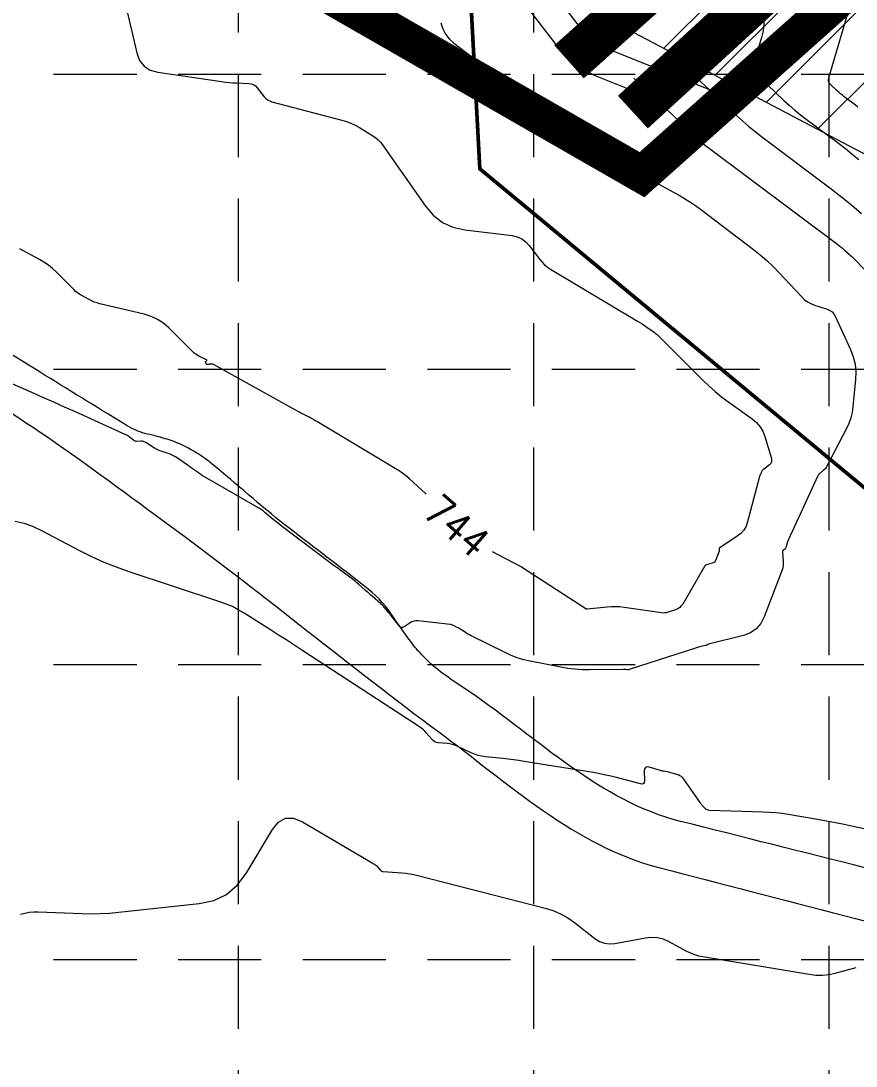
# Model space of a CAD drawing. Header units: feet. Extents: x 46644 to 49208, y 46045 to 47649.
# Drawn here: x 47896.4 to 48009.5, y 46392.4 to 46534 of the extents above; entities that cross this region are included whole.
import ezdxf
from ezdxf.enums import TextEntityAlignment as Align

# ---------------------------------------------------------------- set-up
doc = ezdxf.new("R2010")
doc.units = ezdxf.units.FT
doc.header["$MEASUREMENT"] = 0
doc.linetypes.add('DGN Style 3', pattern=[33.544038, 23.960027, -9.584011])
doc.linetypes.add('HIDDEN', pattern=[0.375, 0.25, -0.125])
doc.layers.get('0').update_dxf_attribs({"color": 1})
for name, color, linetype, lineweight in [('EC', 35, 'Continuous', 0), ('Level 15', 1, 'Continuous', 0), ('LIMITS OF DISTURBANCE', 1, 'HIDDEN', 0), ('PC', 35, 'Continuous', 0), ('WATER', 5, 'Continuous', 0)]:
    doc.layers.add(name, color=color, linetype=linetype, lineweight=lineweight)
doc.layers.add('GRID', color=254, linetype='HIDDEN')
doc.layers.add('SILT FENCE', color=200, linetype='Continuous')
doc.styles.add('Style-STANDARD', font='STANDARD.shx')

msp = doc.modelspace()

# ---------------------------------------------------------------- hatches: boundary and pattern name
at = {"layer": 'WATER', "linetype": 'Continuous', "lineweight": 0}
h = msp.add_hatch(dxfattribs=at)
h.set_pattern_fill('ANSI31', color=5, scale=60, style=0)
h.paths.add_polyline_path([(47857.87, 46629.01), (47847.01, 46618.59), (47853.52, 46600.35), (47883.5, 46592.54), (47906.52, 46572.13), (47946.91, 46566.05), (47972.54, 46536.09), (48064.22, 46487.79), (48130.68, 46433.08), (48181.5, 46406.16), (48246.5, 46401.37), (48282, 46404.1), (48284.04, 46419.79), (48205.89, 46471.99), (48139.33, 46513.61), (48058.73, 46548.82), (47997.64, 46576.45), (47959.07, 46606.81), (47947.78, 46632.84), (47936.18, 46642.73), (47922.19, 46640.68), (47902.73, 46629.43), (47865.53, 46628.74)])

# ---------------------------------------------------------------- linework, layer by layer
at = {"color": 7, "linetype": 'Continuous', "lineweight": 0, "const_width": 0.5}
msp.add_lwpolyline([(47952.3, 46630.44), (47958.53, 46514), (48297.7, 46232.61)], dxfattribs=at)
at = {"layer": 'EC', "color": 35, "linetype": 'DGN Style 3', "lineweight": 0}
for p, q in [((48005.8, 46526.32), (48009.36, 46538.48)), ((47910.81, 46535.08), (47912.06, 46529.73)), ((47953.27, 46533.77), (47953.51, 46532.97)), ((47996.99, 46533.66), (47996.89, 46532.72)), ((47996.98, 46534.62), (47996.99, 46533.66)), ((47953.51, 46532.97), (47953.88, 46532.25)), ((47953.88, 46532.25), (47954.37, 46531.61)), ((47996.89, 46532.72), (47996.67, 46531.78)), ((47954.37, 46531.61), (47954.99, 46531.05)), ((47954.99, 46531.05), (47957.22, 46529.34)), ((47996.67, 46531.78), (47995.77, 46528.71)), ((47912.06, 46529.73), (47912.44, 46528.7)), ((47984.58, 46529.5), (47987.31, 46526.92)), ((47912.44, 46528.7), (47913.05, 46527.92)), ((47957.22, 46529.34), (47957.7, 46528.98)), ((47957.7, 46528.98), (47958.18, 46528.62)), ((47958.18, 46528.62), (47958.67, 46528.26)), ((47958.67, 46528.26), (47959.16, 46527.92)), ((47995.77, 46528.71), (47995.67, 46528.07)), ((47995.67, 46528.07), (47995.73, 46527.49)), ((47913.05, 46527.92), (47913.88, 46527.39)), ((47913.88, 46527.39), (47914.93, 46527.09)), ((47914.93, 46527.09), (47923.55, 46525.82)), ((47959.16, 46527.92), (47966.08, 46523.09)), ((47987.31, 46526.92), (47987.89, 46526.36)), ((47995.73, 46527.49), (47995.97, 46526.95)), ((47995.97, 46526.95), (47996.38, 46526.45)), ((47923.55, 46525.82), (47924.06, 46525.75)), ((47924.06, 46525.75), (47924.56, 46525.7)), ((47924.56, 46525.7), (47925.07, 46525.66)), ((47925.07, 46525.66), (47925.57, 46525.64)), ((47925.57, 46525.64), (47927.23, 46525.58)), ((47927.23, 46525.58), (47927.57, 46525.53)), ((47927.57, 46525.53), (47927.87, 46525.42)), ((47927.87, 46525.42), (47928.14, 46525.24)), ((47928.14, 46525.24), (47928.38, 46524.99)), ((47979.39, 46526.28), (47986.54, 46519.51)), ((47987.89, 46526.36), (47988.47, 46525.81)), ((47988.47, 46525.81), (47989.06, 46525.26)), ((47989.06, 46525.26), (47989.64, 46524.7)), ((47996.38, 46526.45), (47999.73, 46523.28)), ((48005.75, 46526.08), (48005.8, 46526.32)), ((48005.78, 46525.85), (48005.75, 46526.08)), ((48005.87, 46525.64), (48005.78, 46525.85)), ((48006.03, 46525.44), (48005.87, 46525.64)), ((48006.94, 46524.58), (48006.03, 46525.44)), ((47928.38, 46524.99), (47929.33, 46523.78)), ((47929.33, 46523.78), (47929.55, 46523.55)), ((47989.64, 46524.7), (47993.35, 46521.19)), ((48007.17, 46524.37), (48006.94, 46524.58)), ((48007.4, 46524.17), (48007.17, 46524.37)), ((48007.64, 46523.97), (48007.4, 46524.17)), ((48007.89, 46523.78), (48007.64, 46523.97)), ((48009.05, 46522.91), (48007.89, 46523.78)), ((47929.55, 46523.55), (47929.79, 46523.35)), ((47929.79, 46523.35), (47930.07, 46523.2)), ((47930.07, 46523.2), (47930.37, 46523.1)), ((47930.37, 46523.1), (47939.84, 46520.6)), ((47966.08, 46523.09), (47967.19, 46522.32)), ((47967.19, 46522.32), (47968.28, 46521.53)), ((47999.73, 46523.28), (48000.45, 46522.61)), ((48000.45, 46522.61), (48001.2, 46521.97)), ((48009.4, 46522.64), (48009.05, 46522.91)), ((48009.75, 46522.37), (48009.4, 46522.64)), ((47968.28, 46521.53), (47969.38, 46520.74)), ((47993.35, 46521.19), (47994.15, 46520.45)), ((48001.2, 46521.97), (48001.96, 46521.34)), ((48001.96, 46521.34), (48002.74, 46520.74)), ((47939.84, 46520.6), (47940.46, 46520.42)), ((47940.46, 46520.42), (47941.06, 46520.18)), ((47941.06, 46520.18), (47941.65, 46519.91)), ((47941.65, 46519.91), (47942.22, 46519.59)), ((47942.22, 46519.59), (47944.04, 46518.49)), ((47969.38, 46520.74), (47970.46, 46519.94)), ((47970.46, 46519.94), (47974, 46517.31)), ((47986.54, 46519.51), (47986.79, 46519.27)), ((47994.15, 46520.45), (47994.97, 46519.74)), ((47994.97, 46519.74), (47995.82, 46519.05)), ((48002.74, 46520.74), (48007.13, 46517.46)), ((47944.04, 46518.49), (47944.42, 46518.24)), ((47944.42, 46518.24), (47944.76, 46517.95)), ((47986.79, 46519.27), (47987.04, 46519.04)), ((47987.04, 46519.04), (47987.29, 46518.8)), ((47987.29, 46518.8), (47987.54, 46518.56)), ((47987.54, 46518.56), (47988.36, 46517.79)), ((47995.82, 46519.05), (47996.68, 46518.38)), ((47996.68, 46518.38), (48006.13, 46511.31)), ((47944.76, 46517.95), (47945.07, 46517.63)), ((47945.07, 46517.63), (47945.35, 46517.27)), ((47945.35, 46517.27), (47951.15, 46508.95)), ((47974, 46517.31), (47974.76, 46516.75)), ((47974.76, 46516.75), (47975.54, 46516.22)), ((47988.36, 46517.79), (47988.53, 46517.63)), ((47988.53, 46517.63), (47988.71, 46517.47)), ((47988.71, 46517.47), (47988.9, 46517.32)), ((47988.9, 46517.32), (47989.09, 46517.17)), ((47989.09, 46517.17), (48007.04, 46503.73)), ((48007.13, 46517.46), (48008.06, 46516.74)), ((48008.06, 46516.74), (48008.97, 46516.01)), ((47975.54, 46516.22), (47976.33, 46515.7)), ((47976.33, 46515.7), (47977.14, 46515.21)), ((48008.97, 46516.01), (48009.86, 46515.25)), ((47977.14, 46515.21), (47979.91, 46513.56)), ((47979.91, 46513.56), (47980.5, 46513.21)), ((47980.5, 46513.21), (47981.1, 46512.87)), ((47981.1, 46512.87), (47981.7, 46512.53)), ((47981.7, 46512.53), (47982.3, 46512.19)), ((47982.3, 46512.19), (47985.66, 46510.32)), ((48006.13, 46511.31), (48007.18, 46510.5)), ((47985.66, 46510.32), (47986.37, 46509.91)), ((47986.37, 46509.91), (47987.06, 46509.48)), ((48007.18, 46510.5), (48008.21, 46509.67)), ((48008.21, 46509.67), (48009.22, 46508.82)), ((47951.15, 46508.95), (47952.22, 46507.7)), ((47987.06, 46509.48), (47987.74, 46509.01)), ((47987.74, 46509.01), (47988.41, 46508.53)), ((47988.41, 46508.53), (47995.58, 46503.07)), ((48009.22, 46508.82), (48010.21, 46507.94)), ((47952.22, 46507.7), (47953.46, 46506.75)), ((47953.46, 46506.75), (47954.88, 46506.1)), ((47954.88, 46506.1), (47956.48, 46505.74)), ((47956.48, 46505.74), (47962.93, 46504.95)), ((47962.93, 46504.95), (47963.61, 46504.8)), ((47963.61, 46504.8), (47964.22, 46504.53)), ((47964.22, 46504.53), (47964.76, 46504.13)), ((47964.76, 46504.13), (47965.23, 46503.62)), ((47896.62, 46502.93), (47896.21, 46503.14)), ((47898.87, 46501.73), (47896.62, 46502.93)), ((47965.23, 46503.62), (47966.64, 46501.73)), ((47995.58, 46503.07), (47996.5, 46502.34)), ((48007.04, 46503.73), (48007.26, 46503.56)), ((48007.26, 46503.56), (48007.49, 46503.38)), ((48007.49, 46503.38), (48007.7, 46503.19)), ((48007.7, 46503.19), (48007.92, 46503)), ((48007.92, 46503), (48008.61, 46502.38)), ((47899.49, 46501.36), (47898.87, 46501.73)), ((47900.09, 46500.95), (47899.49, 46501.36)), ((47966.64, 46501.73), (47966.96, 46501.34)), ((47966.96, 46501.34), (47967.31, 46500.99)), ((47996.5, 46502.34), (47997.39, 46501.56)), ((47997.39, 46501.56), (47998.25, 46500.76)), ((48008.61, 46502.38), (48008.75, 46502.24)), ((48008.75, 46502.24), (48008.9, 46502.11)), ((48008.9, 46502.11), (48009.04, 46501.97)), ((48009.04, 46501.97), (48009.18, 46501.83)), ((48009.18, 46501.83), (48010.72, 46500.29)), ((47900.65, 46500.5), (47900.09, 46500.95)), ((47901.18, 46500), (47900.65, 46500.5)), ((47903.57, 46497.59), (47901.18, 46500)), ((47967.31, 46500.99), (47967.7, 46500.68)), ((47967.7, 46500.68), (47968.11, 46500.4)), ((47968.11, 46500.4), (47979.89, 46493.37)), ((47998.25, 46500.76), (47999.07, 46499.91)), ((47999.07, 46499.91), (48002.08, 46496.69)), ((47903.78, 46497.4), (47903.57, 46497.59)), ((47903.99, 46497.23), (47903.78, 46497.4)), ((47904.22, 46497.07), (47903.99, 46497.23)), ((47904.45, 46496.92), (47904.22, 46497.07)), ((47905.59, 46496.29), (47904.45, 46496.92)), ((47905.94, 46496.11), (47905.59, 46496.29)), ((47906.3, 46495.95), (47905.94, 46496.11)), ((47906.68, 46495.82), (47906.3, 46495.95)), ((47907.06, 46495.71), (47906.68, 46495.82)), ((47913.08, 46494.29), (47907.06, 46495.71)), ((48002.08, 46496.69), (48002.47, 46496.31)), ((48002.47, 46496.31), (48002.91, 46496)), ((48002.91, 46496), (48003.38, 46495.74)), ((48003.38, 46495.74), (48003.88, 46495.54)), ((48003.88, 46495.54), (48005.6, 46494.97)), ((47914, 46494), (47913.08, 46494.29)), ((47914.87, 46493.6), (47914, 46494)), ((48005.6, 46494.97), (48005.94, 46494.82)), ((48005.94, 46494.82), (48006.24, 46494.62)), ((48006.24, 46494.62), (48006.48, 46494.35)), ((48006.48, 46494.35), (48006.66, 46494.03)), ((48006.66, 46494.03), (48008.74, 46489.51)), ((47915.67, 46493.08), (47914.87, 46493.6)), ((47916.4, 46492.44), (47915.67, 46493.08)), ((47979.89, 46493.37), (47980.21, 46493.18)), ((47980.21, 46493.18), (47980.52, 46492.98)), ((47980.52, 46492.98), (47980.83, 46492.77)), ((47980.83, 46492.77), (47981.13, 46492.56)), ((47919.67, 46489.2), (47916.4, 46492.44)), ((47981.13, 46492.56), (47982.13, 46491.86)), ((47982.13, 46491.86), (47982.33, 46491.7)), ((47982.33, 46491.7), (47982.54, 46491.54)), ((47982.54, 46491.54), (47982.73, 46491.37)), ((47982.73, 46491.37), (47982.92, 46491.19)), ((47982.92, 46491.19), (47988.72, 46485.38)), ((47919.85, 46489.03), (47919.67, 46489.2)), ((47920.04, 46488.88), (47919.85, 46489.03)), ((47920.25, 46488.75), (47920.04, 46488.88)), ((47920.47, 46488.63), (47920.25, 46488.75)), ((47921.52, 46488.14), (47920.47, 46488.63)), ((48008.74, 46489.51), (48009.12, 46488.53)), ((48009.12, 46488.53), (48009.36, 46487.53)), ((47897.86, 46483.67), (47888.95, 46487.57)), ((47921.37, 46487.84), (47921.38, 46487.87)), ((47921.37, 46487.81), (47921.37, 46487.84)), ((47921.38, 46487.78), (47921.37, 46487.81)), ((47921.38, 46487.87), (47921.4, 46487.89)), ((47921.45, 46487.64), (47921.38, 46487.78)), ((47921.4, 46487.89), (47921.54, 46488.04)), ((47921.46, 46487.63), (47921.45, 46487.64)), ((47921.47, 46487.61), (47921.46, 46487.63)), ((47921.47, 46487.6), (47921.47, 46487.61)), ((47921.48, 46487.58), (47921.47, 46487.6)), ((47921.52, 46487.52), (47921.48, 46487.58)), ((47921.55, 46488.12), (47921.52, 46488.14)), ((47921.54, 46487.5), (47921.52, 46487.52)), ((47921.54, 46488.04), (47921.56, 46488.07)), ((47921.55, 46487.49), (47921.54, 46487.5)), ((47921.57, 46488.1), (47921.55, 46488.12)), ((47921.57, 46487.48), (47921.55, 46487.49)), ((47921.56, 46488.07), (47921.57, 46488.1)), ((47921.6, 46487.48), (47921.57, 46487.48)), ((47921.77, 46487.5), (47921.6, 46487.48)), ((47921.81, 46487.5), (47921.77, 46487.5)), ((47921.86, 46487.5), (47921.81, 46487.5)), ((47921.91, 46487.51), (47921.86, 46487.5)), ((47921.95, 46487.51), (47921.91, 46487.51)), ((47922.23, 46487.52), (47921.95, 46487.51)), ((47922.31, 46487.52), (47922.23, 46487.52)), ((47922.39, 46487.51), (47922.31, 46487.52)), ((47922.46, 46487.48), (47922.39, 46487.51)), ((47922.54, 46487.45), (47922.46, 46487.48)), ((47933.73, 46481.22), (47922.54, 46487.45)), ((48009.36, 46487.53), (48009.46, 46486.5)), ((48009.46, 46486.5), (48009.43, 46485.45)), ((47988.72, 46485.38), (47989.56, 46484.58)), ((47989.56, 46484.58), (47990.43, 46483.81)), ((48009.43, 46485.45), (48009.07, 46481.78)), ((47899.33, 46483.02), (47897.86, 46483.67)), ((47900.81, 46482.37), (47899.33, 46483.02)), ((47990.43, 46483.81), (47991.33, 46483.08)), ((47991.33, 46483.08), (47992.26, 46482.38)), ((47902.28, 46481.71), (47900.81, 46482.37)), ((47903.74, 46481.05), (47902.28, 46481.71)), ((47992.26, 46482.38), (47995.41, 46480.13)), ((48009.07, 46481.78), (48008.96, 46481)), ((47910.59, 46477.96), (47903.74, 46481.05)), ((47933.92, 46481.12), (47933.73, 46481.22)), ((47934.11, 46481.01), (47933.92, 46481.12)), ((47934.3, 46480.91), (47934.11, 46481.01)), ((47934.5, 46480.81), (47934.3, 46480.91)), ((47935.39, 46480.35), (47934.5, 46480.81)), ((47935.66, 46480.21), (47935.39, 46480.35)), ((47935.93, 46480.06), (47935.66, 46480.21)), ((47936.2, 46479.91), (47935.93, 46480.06)), ((47936.47, 46479.75), (47936.2, 46479.91)), ((47995.41, 46480.13), (47995.99, 46479.64)), ((48008.78, 46480.25), (48008.52, 46479.51)), ((48008.96, 46481), (48008.78, 46480.25)), ((47947.51, 46473.1), (47936.47, 46479.75)), ((47995.99, 46479.64), (47996.47, 46479.07)), ((47996.47, 46479.07), (47996.85, 46478.44)), ((47996.85, 46478.44), (47997.13, 46477.73)), ((48008.19, 46478.8), (48005.55, 46473.7)), ((48008.52, 46479.51), (48008.19, 46478.8)), ((47910.72, 46477.9), (47910.59, 46477.96)), ((47910.85, 46477.83), (47910.72, 46477.9)), ((47910.97, 46477.75), (47910.85, 46477.83)), ((47911.08, 46477.66), (47910.97, 46477.75)), ((47911.62, 46477.23), (47911.08, 46477.66)), ((47911.72, 46477.16), (47911.62, 46477.23)), ((47911.83, 46477.11), (47911.72, 46477.16)), ((47911.94, 46477.08), (47911.83, 46477.11)), ((47912.06, 46477.07), (47911.94, 46477.08)), ((47912.65, 46477.09), (47912.06, 46477.07)), ((47912.83, 46477.08), (47912.65, 46477.09)), ((47912.99, 46477.04), (47912.83, 46477.08)), ((47913.16, 46476.98), (47912.99, 46477.04)), ((47913.31, 46476.9), (47913.16, 46476.98)), ((47997.13, 46477.73), (47998.02, 46474.76)), ((47914.45, 46476.17), (47913.31, 46476.9)), ((47914.63, 46476.06), (47914.45, 46476.17)), ((47914.82, 46475.96), (47914.63, 46476.06)), ((47915.02, 46475.87), (47914.82, 46475.96)), ((47915.22, 46475.8), (47915.02, 46475.87)), ((47916.19, 46475.49), (47915.22, 46475.8)), ((47916.48, 46475.39), (47916.19, 46475.49)), ((47916.76, 46475.26), (47916.48, 46475.39)), ((47917.04, 46475.12), (47916.76, 46475.26)), ((47917.3, 46474.96), (47917.04, 46475.12)), ((47918.75, 46473.98), (47917.3, 46474.96)), ((47998.03, 46474.29), (47997.93, 46474.09)), ((47998.02, 46474.76), (47998.06, 46474.51)), ((47998.06, 46474.51), (47998.03, 46474.29)), ((47918.93, 46473.86), (47918.75, 46473.98)), ((47919.1, 46473.74), (47918.93, 46473.86)), ((47919.27, 46473.62), (47919.1, 46473.74)), ((47919.44, 46473.5), (47919.27, 46473.62)), ((47920.23, 46472.92), (47919.44, 46473.5)), ((47920.48, 46472.74), (47920.23, 46472.92)), ((47920.73, 46472.57), (47920.48, 46472.74)), ((47947.9, 46472.85), (47947.51, 46473.1)), ((47948.29, 46472.58), (47947.9, 46472.85)), ((47996.69, 46472.93), (47996.54, 46472.6)), ((47996.74, 46473.03), (47996.69, 46472.93)), ((47996.81, 46473.12), (47996.74, 46473.03)), ((47996.88, 46473.2), (47996.81, 46473.12)), ((47996.96, 46473.27), (47996.88, 46473.2)), ((47997.76, 46473.91), (47996.96, 46473.27)), ((47997.93, 46474.09), (47997.76, 46473.91)), ((48004.64, 46472.78), (48004.54, 46472.7)), ((48005.1, 46473.15), (48004.64, 46472.78)), ((48005.23, 46473.27), (48005.1, 46473.15)), ((48005.35, 46473.4), (48005.23, 46473.27)), ((48005.45, 46473.55), (48005.35, 46473.4)), ((48005.55, 46473.7), (48005.45, 46473.55)), ((47920.98, 46472.41), (47920.73, 46472.57)), ((47921.24, 46472.26), (47920.98, 46472.41)), ((47928.37, 46468.16), (47921.24, 46472.26)), ((47948.65, 46472.29), (47948.29, 46472.58)), ((47949.01, 46471.98), (47948.65, 46472.29)), ((47950.64, 46470.49), (47949.01, 46471.98)), ((47996.43, 46472.31), (47994.81, 46466.15)), ((47996.45, 46472.38), (47996.43, 46472.31)), ((47996.48, 46472.46), (47996.45, 46472.38)), ((47996.51, 46472.53), (47996.48, 46472.46)), ((47996.54, 46472.6), (47996.51, 46472.53)), ((48004.33, 46472.39), (48000.29, 46463.66)), ((48004.39, 46472.51), (48004.33, 46472.39)), ((48004.46, 46472.61), (48004.39, 46472.51)), ((48004.54, 46472.7), (48004.46, 46472.61)), ((47951.13, 46470.03), (47950.64, 46470.49)), ((47951.27, 46469.9), (47951.13, 46470.03)), ((47928.64, 46468), (47928.37, 46468.16)), ((47928.9, 46467.82), (47928.64, 46468)), ((47929.16, 46467.64), (47928.9, 46467.82)), ((47929.41, 46467.44), (47929.16, 46467.64)), ((47930.55, 46466.49), (47929.41, 46467.44)), ((47896.8, 46465.92), (47895.59, 46466.21)), ((47897.98, 46465.52), (47896.8, 46465.92)), ((47930.91, 46466.2), (47930.55, 46466.49)), ((47931.26, 46465.92), (47930.91, 46466.2)), ((47931.62, 46465.64), (47931.26, 46465.92)), ((47994.81, 46466.15), (47994.6, 46465.57)), ((47899.12, 46464.99), (47897.98, 46465.52)), ((47904.37, 46462.22), (47899.12, 46464.99)), ((47931.98, 46465.36), (47931.62, 46465.64)), ((47938.64, 46460.36), (47931.98, 46465.36)), ((47993.9, 46464.6), (47993.41, 46464.22)), ((47994.3, 46465.05), (47993.9, 46464.6)), ((47994.6, 46465.57), (47994.3, 46465.05)), ((47993.41, 46464.22), (47991.02, 46462.65)), ((48000.1, 46463.13), (47999.97, 46462.65)), ((48000.14, 46463.27), (48000.1, 46463.13)), ((48000.18, 46463.4), (48000.14, 46463.27)), ((48000.24, 46463.53), (48000.18, 46463.4)), ((48000.29, 46463.66), (48000.24, 46463.53)), ((47905.99, 46461.41), (47904.37, 46462.22)), ((47907.64, 46460.67), (47905.99, 46461.41)), ((47962.13, 46461.12), (47960.23, 46462.09)), ((47990.93, 46462.17), (47990.5, 46461.01)), ((47990.94, 46462.2), (47990.93, 46462.17)), ((47990.95, 46462.58), (47990.94, 46462.54)), ((47990.94, 46462.54), (47990.94, 46462.49)), ((47990.94, 46462.49), (47990.95, 46462.31)), ((47990.95, 46462.24), (47990.94, 46462.2)), ((47990.98, 46462.62), (47990.95, 46462.58)), ((47990.95, 46462.31), (47990.95, 46462.27)), ((47990.95, 46462.27), (47990.95, 46462.24)), ((47991.02, 46462.65), (47990.98, 46462.62)), ((47999.52, 46462.16), (47999.51, 46462.11)), ((47999.51, 46462.11), (47999.63, 46460.78)), ((47999.53, 46462.2), (47999.52, 46462.16)), ((47999.56, 46462.24), (47999.53, 46462.2)), ((47999.59, 46462.28), (47999.56, 46462.24)), ((47999.8, 46462.41), (47999.59, 46462.28)), ((47999.86, 46462.46), (47999.8, 46462.41)), ((47999.91, 46462.51), (47999.86, 46462.46)), ((47999.95, 46462.58), (47999.91, 46462.51)), ((47999.97, 46462.65), (47999.95, 46462.58)), ((47909.32, 46460), (47907.64, 46460.67)), ((47911.03, 46459.39), (47909.32, 46460)), ((47938.95, 46460.13), (47938.64, 46460.36)), ((47939.25, 46459.91), (47938.95, 46460.13)), ((47963.08, 46460.62), (47962.13, 46461.12)), ((47964.02, 46460.09), (47963.08, 46460.62)), ((47964.95, 46459.53), (47964.02, 46460.09)), ((47988.96, 46460.09), (47986.01, 46455.02)), ((47989.03, 46460.2), (47988.96, 46460.09)), ((47989.13, 46460.28), (47989.03, 46460.2)), ((47989.23, 46460.35), (47989.13, 46460.28)), ((47989.36, 46460.39), (47989.23, 46460.35)), ((47989.98, 46460.55), (47989.36, 46460.39)), ((47990.15, 46460.61), (47989.98, 46460.55)), ((47990.3, 46460.71), (47990.15, 46460.61)), ((47990.41, 46460.84), (47990.3, 46460.71)), ((47990.5, 46461.01), (47990.41, 46460.84)), ((47999.61, 46460.22), (47999.56, 46459.95)), ((47999.64, 46460.5), (47999.61, 46460.22)), ((47999.63, 46460.78), (47999.64, 46460.5)), ((47923.33, 46455.34), (47911.03, 46459.39)), ((47939.56, 46459.68), (47939.25, 46459.91)), ((47939.86, 46459.45), (47939.56, 46459.68)), ((47941.28, 46458.38), (47939.86, 46459.45)), ((47965.86, 46458.96), (47964.95, 46459.53)), ((47972.88, 46454.37), (47965.86, 46458.96)), ((47999.48, 46459.68), (47997.06, 46453.28)), ((47999.56, 46459.95), (47999.48, 46459.68)), ((47941.49, 46458.22), (47941.28, 46458.38)), ((47941.69, 46458.06), (47941.49, 46458.22)), ((47941.89, 46457.89), (47941.69, 46458.06)), ((47942.09, 46457.72), (47941.89, 46457.89)), ((47943, 46456.91), (47942.09, 46457.72)), ((47943.25, 46456.7), (47943, 46456.91)), ((47943.49, 46456.49), (47943.25, 46456.7)), ((47943.73, 46456.27), (47943.49, 46456.49)), ((47943.98, 46456.06), (47943.73, 46456.27)), ((47945.12, 46455.07), (47943.98, 46456.06)), ((47924.18, 46455.03), (47923.33, 46455.34)), ((47925.01, 46454.67), (47924.18, 46455.03)), ((47925.81, 46454.26), (47925.01, 46454.67)), ((47945.23, 46454.96), (47945.12, 46455.07)), ((47945.35, 46454.85), (47945.23, 46454.96)), ((47945.46, 46454.73), (47945.35, 46454.85)), ((47945.56, 46454.61), (47945.46, 46454.73)), ((47946.03, 46454.04), (47945.56, 46454.61)), ((47972.89, 46454.36), (47972.88, 46454.37)), ((47972.88, 46454.37), (47972.88, 46454.37)), ((47972.9, 46454.36), (47972.89, 46454.36)), ((47972.89, 46454.36), (47972.89, 46454.36)), ((47972.93, 46454.34), (47972.9, 46454.36)), ((47972.94, 46454.34), (47972.93, 46454.34)), ((47972.95, 46454.33), (47972.94, 46454.34)), ((47972.96, 46454.33), (47972.95, 46454.33)), ((47973, 46454.32), (47972.96, 46454.33)), ((47972.96, 46454.33), (47972.96, 46454.33)), ((47973.01, 46454.32), (47973, 46454.32)), ((47973.02, 46454.32), (47973.01, 46454.32)), ((47973.03, 46454.32), (47973.02, 46454.32)), ((47973.02, 46454.32), (47973.02, 46454.32)), ((47973.06, 46454.32), (47973.03, 46454.32)), ((47973.07, 46454.32), (47973.06, 46454.32)), ((47973.08, 46454.32), (47973.07, 46454.32)), ((47973.09, 46454.32), (47973.08, 46454.32)), ((47973.08, 46454.32), (47973.08, 46454.32)), ((47975.76, 46454.6), (47973.09, 46454.32)), ((47976.34, 46454.65), (47975.76, 46454.6)), ((47976.91, 46454.65), (47976.34, 46454.65)), ((47977.49, 46454.63), (47976.91, 46454.65)), ((47978.06, 46454.56), (47977.49, 46454.63)), ((47983.12, 46453.83), (47978.06, 46454.56)), ((47985.34, 46454.37), (47985.05, 46454.24)), ((47985.6, 46454.54), (47985.34, 46454.37)), ((47985.82, 46454.76), (47985.6, 46454.54)), ((47986.01, 46455.02), (47985.82, 46454.76)), ((47926.59, 46453.8), (47925.81, 46454.26)), ((47930.18, 46451.52), (47926.59, 46453.8)), ((47946.18, 46453.87), (47946.03, 46454.04)), ((47946.32, 46453.69), (47946.18, 46453.87)), ((47946.47, 46453.51), (47946.32, 46453.69)), ((47946.61, 46453.33), (47946.47, 46453.51)), ((47947.64, 46452.02), (47946.61, 46453.33)), ((47983.34, 46453.81), (47983.12, 46453.83)), ((47983.57, 46453.82), (47983.34, 46453.81)), ((47983.79, 46453.85), (47983.57, 46453.82)), ((47984.02, 46453.91), (47983.79, 46453.85)), ((47985.05, 46454.24), (47984.02, 46453.91)), ((47997.06, 46453.28), (47996.6, 46452.38)), ((47931.28, 46450.82), (47930.18, 46451.52)), ((47947.78, 46451.89), (47947.64, 46452.02)), ((47947.93, 46451.83), (47947.78, 46451.89)), ((47948.09, 46451.84), (47947.93, 46451.83)), ((47948.26, 46451.92), (47948.09, 46451.84)), ((47949.09, 46452.47), (47948.26, 46451.92)), ((47949.34, 46452.61), (47949.09, 46452.47)), ((47949.62, 46452.7), (47949.34, 46452.61)), ((47949.9, 46452.74), (47949.62, 46452.7)), ((47950.19, 46452.73), (47949.9, 46452.74)), ((47954.5, 46452.26), (47950.19, 46452.73)), ((47954.61, 46452.24), (47954.5, 46452.26)), ((47954.73, 46452.21), (47954.61, 46452.24)), ((47954.85, 46452.17), (47954.73, 46452.21)), ((47954.96, 46452.12), (47954.85, 46452.17)), ((47955.46, 46451.86), (47954.96, 46452.12)), ((47955.6, 46451.79), (47955.46, 46451.86)), ((47955.73, 46451.72), (47955.6, 46451.79)), ((47955.86, 46451.64), (47955.73, 46451.72)), ((47955.99, 46451.56), (47955.86, 46451.64)), ((47956.59, 46451.17), (47955.99, 46451.56)), ((47995.98, 46451.66), (47995.19, 46451.12)), ((47996.6, 46452.38), (47995.98, 46451.66)), ((47932.37, 46450.12), (47931.28, 46450.82)), ((47933.46, 46449.41), (47932.37, 46450.12)), ((47956.77, 46451.05), (47956.59, 46451.17)), ((47956.96, 46450.94), (47956.77, 46451.05)), ((47957.15, 46450.83), (47956.96, 46450.94)), ((47957.35, 46450.73), (47957.15, 46450.83)), ((47961.96, 46448.44), (47957.35, 46450.73)), ((47994.24, 46450.77), (47989.51, 46449.57)), ((47995.19, 46451.12), (47994.24, 46450.77)), ((47934.55, 46448.7), (47933.46, 46449.41)), ((47950.49, 46438.28), (47934.55, 46448.7)), ((47987.89, 46449.1), (47978.78, 46446.15)), ((47988.03, 46449.14), (47987.89, 46449.1)), ((47988.17, 46449.18), (47988.03, 46449.14)), ((47988.31, 46449.22), (47988.17, 46449.18)), ((47988.45, 46449.25), (47988.31, 46449.22)), ((47989.11, 46449.39), (47988.45, 46449.25)), ((47989.14, 46449.4), (47989.11, 46449.39)), ((47989.17, 46449.41), (47989.14, 46449.4)), ((47989.2, 46449.42), (47989.17, 46449.41)), ((47989.22, 46449.43), (47989.2, 46449.42)), ((47989.35, 46449.5), (47989.22, 46449.43)), ((47989.39, 46449.52), (47989.35, 46449.5)), ((47989.43, 46449.54), (47989.39, 46449.52)), ((47989.47, 46449.56), (47989.43, 46449.54)), ((47989.51, 46449.57), (47989.47, 46449.56)), ((47962.77, 46448.06), (47961.96, 46448.44)), ((47963.61, 46447.75), (47962.77, 46448.06)), ((47964.47, 46447.48), (47963.61, 46447.75)), ((47965.35, 46447.28), (47964.47, 46447.48)), ((47969.48, 46446.47), (47965.35, 46447.28)), ((47970.45, 46446.3), (47969.48, 46446.47)), ((47971.42, 46446.18), (47970.45, 46446.3)), ((47972.39, 46446.12), (47971.42, 46446.18)), ((47973.38, 46446.1), (47972.39, 46446.12)), ((47977.96, 46446.14), (47973.38, 46446.1)), ((47977.99, 46446.14), (47977.96, 46446.14)), ((47978.01, 46446.15), (47977.99, 46446.14)), ((47978.04, 46446.15), (47978.01, 46446.15)), ((47978.06, 46446.15), (47978.04, 46446.15)), ((47978.18, 46446.16), (47978.06, 46446.15)), ((47978.21, 46446.16), (47978.18, 46446.16)), ((47978.25, 46446.17), (47978.21, 46446.16)), ((47978.28, 46446.16), (47978.25, 46446.17)), ((47978.32, 46446.16), (47978.28, 46446.16)), ((47978.54, 46446.13), (47978.32, 46446.16)), ((47978.6, 46446.12), (47978.54, 46446.13)), ((47978.66, 46446.12), (47978.6, 46446.12)), ((47978.72, 46446.13), (47978.66, 46446.12)), ((47978.78, 46446.15), (47978.72, 46446.13)), ((47950.71, 46438.13), (47950.49, 46438.28)), ((47950.91, 46437.96), (47950.71, 46438.13)), ((47951.1, 46437.78), (47950.91, 46437.96)), ((47951.28, 46437.59), (47951.1, 46437.78)), ((47952.07, 46436.65), (47951.28, 46437.59)), ((47952.24, 46436.47), (47952.07, 46436.65)), ((47952.44, 46436.35), (47952.24, 46436.47)), ((47952.66, 46436.26), (47952.44, 46436.35)), ((47952.9, 46436.22), (47952.66, 46436.26)), ((47954.09, 46436.13), (47952.9, 46436.22)), ((47954.44, 46436.09), (47954.09, 46436.13)), ((47954.79, 46436.01), (47954.44, 46436.09)), ((47955.13, 46435.9), (47954.79, 46436.01)), ((47955.47, 46435.76), (47955.13, 46435.9)), ((47957.36, 46434.86), (47955.47, 46435.76)), ((47957.83, 46434.66), (47957.36, 46434.86)), ((47958.31, 46434.5), (47957.83, 46434.66)), ((47958.8, 46434.39), (47958.31, 46434.5)), ((47959.3, 46434.32), (47958.8, 46434.39)), ((47961.66, 46434.08), (47959.3, 46434.32)), ((47962.39, 46434.01), (47961.66, 46434.08)), ((47963.11, 46433.92), (47962.39, 46434.01)), ((47963.83, 46433.82), (47963.11, 46433.92)), ((47964.55, 46433.7), (47963.83, 46433.82)), ((47973.86, 46432.18), (47964.55, 46433.7)), ((47974.61, 46432.04), (47973.86, 46432.18)), ((47975.36, 46431.9), (47974.61, 46432.04)), ((47976.11, 46431.73), (47975.36, 46431.9)), ((47976.85, 46431.55), (47976.11, 46431.73)), ((47980.85, 46432.71), (47980.81, 46432.42)), ((47980.81, 46432.42), (47980.84, 46431.09)), ((47980.97, 46432.89), (47980.85, 46432.71)), ((47981.17, 46432.96), (47980.97, 46432.89)), ((47981.46, 46432.91), (47981.17, 46432.96)), ((47982.99, 46432.47), (47981.46, 46432.91)), ((47983.1, 46432.43), (47982.99, 46432.47)), ((47983.21, 46432.41), (47983.1, 46432.43)), ((47983.32, 46432.38), (47983.21, 46432.41)), ((47983.43, 46432.36), (47983.32, 46432.38)), ((47983.95, 46432.27), (47983.43, 46432.36)), ((47984.11, 46432.23), (47983.95, 46432.27)), ((47984.27, 46432.2), (47984.11, 46432.23)), ((47984.42, 46432.16), (47984.27, 46432.2)), ((47984.58, 46432.11), (47984.42, 46432.16)), ((47985.4, 46431.86), (47984.58, 46432.11)), ((47985.63, 46431.76), (47985.4, 46431.86)), ((47985.83, 46431.64), (47985.63, 46431.76)), ((47980.29, 46430.66), (47976.85, 46431.55)), ((47980.53, 46430.63), (47980.29, 46430.66)), ((47980.71, 46430.69), (47980.53, 46430.63)), ((47980.81, 46430.84), (47980.71, 46430.69)), ((47980.84, 46431.09), (47980.81, 46430.84)), ((47986.01, 46431.48), (47985.83, 46431.64)), ((47986.17, 46431.29), (47986.01, 46431.48)), ((47988.36, 46428.11), (47986.17, 46431.29)), ((47988.43, 46428.01), (47988.36, 46428.11)), ((47988.5, 46427.91), (47988.43, 46428.01)), ((47988.58, 46427.82), (47988.5, 46427.91)), ((47988.66, 46427.73), (47988.58, 46427.82)), ((47989.05, 46427.31), (47988.66, 46427.73)), ((47931.25, 46425.48), (47932.21, 46426)), ((47932.21, 46426), (47933.29, 46426.01)), ((47933.29, 46426.01), (47934.51, 46425.51)), ((47989.18, 46427.2), (47989.05, 46427.31)), ((47989.32, 46427.12), (47989.18, 46427.2)), ((47989.48, 46427.07), (47989.32, 46427.12)), ((47989.64, 46427.05), (47989.48, 46427.07)), ((47996.9, 46426.83), (47989.64, 46427.05)), ((47997.76, 46426.79), (47996.9, 46426.83)), ((47998.61, 46426.72), (47997.76, 46426.79)), ((47999.47, 46426.62), (47998.61, 46426.72)), ((48000.31, 46426.49), (47999.47, 46426.62)), ((48004.27, 46425.82), (48000.31, 46426.49)), ((47930.43, 46424.46), (47931.25, 46425.48)), ((47934.51, 46425.51), (47944.18, 46419.84)), ((48005.48, 46425.61), (48004.27, 46425.82)), ((48006.69, 46425.39), (48005.48, 46425.61)), ((48007.89, 46425.15), (48006.69, 46425.39)), ((48009.1, 46424.9), (48007.89, 46425.15)), ((48018.19, 46422.95), (48009.1, 46424.9)), ((47926.88, 46418.53), (47930.43, 46424.46)), ((47944.18, 46419.84), (47944.32, 46419.74)), ((47944.32, 46419.74), (47944.46, 46419.64)), ((47944.46, 46419.64), (47944.58, 46419.53)), ((47944.58, 46419.53), (47944.69, 46419.4)), ((47944.69, 46419.4), (47945.05, 46418.98)), ((47945.05, 46418.98), (47945.13, 46418.9)), ((47925.67, 46416.91), (47926.88, 46418.53)), ((47945.13, 46418.9), (47945.22, 46418.84)), ((47945.22, 46418.84), (47945.33, 46418.8)), ((47945.33, 46418.8), (47945.44, 46418.78)), ((47945.44, 46418.78), (47947.97, 46418.59)), ((47947.97, 46418.59), (47948.51, 46418.54)), ((47948.51, 46418.54), (47949.05, 46418.46)), ((47949.05, 46418.46), (47949.58, 46418.36)), ((47949.58, 46418.36), (47950.11, 46418.24)), ((47950.11, 46418.24), (47967.54, 46413.76)), ((47924.2, 46415.68), (47925.67, 46416.91)), ((47920.5, 46414.43), (47922.48, 46414.86)), ((47922.48, 46414.86), (47924.2, 46415.68)), ((47896.9, 46413.14), (47897.5, 46413.25)), ((47897.5, 46413.25), (47898.1, 46413.31)), ((47898.1, 46413.31), (47898.71, 46413.31)), ((47898.71, 46413.31), (47904.6, 46413.08)), ((47908.38, 46413.14), (47909.64, 46413.25)), ((47909.64, 46413.25), (47920.5, 46414.43)), ((47967.54, 46413.76), (47968.57, 46413.44)), ((47968.57, 46413.44), (47969.55, 46413.02)), ((47896.32, 46412.98), (47896.9, 46413.14)), ((47904.6, 46413.08), (47905.86, 46413.05)), ((47905.86, 46413.05), (47907.12, 46413.07)), ((47907.12, 46413.07), (47908.38, 46413.14)), ((47969.55, 46413.02), (47970.47, 46412.5)), ((47970.47, 46412.5), (47971.35, 46411.88)), ((47971.35, 46411.88), (47974.13, 46409.69)), ((47974.13, 46409.69), (47974.75, 46409.29)), ((47974.75, 46409.29), (47975.4, 46409.05)), ((47975.4, 46409.05), (47976.09, 46408.96)), ((47976.09, 46408.96), (47976.82, 46409.03)), ((47976.82, 46409.03), (47980.99, 46409.8)), ((47980.99, 46409.8), (47981.8, 46409.89)), ((47981.8, 46409.89), (47982.6, 46409.83)), ((47982.6, 46409.83), (47983.37, 46409.64)), ((47983.37, 46409.64), (47984.12, 46409.31)), ((47984.12, 46409.31), (47986.53, 46408)), ((47986.53, 46408), (47987.06, 46407.75)), ((47987.06, 46407.75), (47987.6, 46407.54)), ((47987.6, 46407.54), (47988.16, 46407.37)), ((47988.16, 46407.37), (47988.73, 46407.25)), ((47988.73, 46407.25), (48003.16, 46404.85)), ((48003.16, 46404.85), (48004.05, 46404.75)), ((48004.05, 46404.75), (48004.93, 46404.74)), ((48004.93, 46404.74), (48005.81, 46404.83)), ((48005.81, 46404.83), (48006.68, 46405.01)), ((48006.68, 46405.01), (48009.53, 46405.76))]:
    msp.add_line(p, q, dxfattribs=at)
at = {"layer": 'GRID', "color": 252, "linetype": 'HIDDEN', "lineweight": 0, "ltscale": 45}
for p, q in [((47925.8, 47606.85), (47925.8, 46206.68)), ((47965.8, 47606.85), (47965.8, 46206.68)), ((48005.8, 47606.85), (48005.8, 46206.68)), ((46685.8, 46526.85), (49165.8, 46526.85)), ((46685.8, 46486.85), (49165.8, 46486.85)), ((46685.8, 46446.85), (49165.8, 46446.85)), ((46685.8, 46406.85), (49165.8, 46406.85))]:
    msp.add_line(p, q, dxfattribs=at)
at = {"layer": 'Level 15', "color": 7, "linetype": 'Continuous', "lineweight": 0}
for points, knots in [([(48035.83, 46412.86), (48035.78, 46412.91), (48035.72, 46412.96), (48035.67, 46413.01), (48019.02, 46417.19), (48002.37, 46421.38), (47985.72, 46425.57), (47974.9, 46428.29), (47966.46, 46436.75), (47957.21, 46443.08), (47955.41, 46444.31), (47953.58, 46445.45), (47951.94, 46446.89), (47951.69, 46447.11), (47951.46, 46447.35), (47951.23, 46447.58), (47950.73, 46448.1), (47950.21, 46448.59), (47949.76, 46449.15), (47949.22, 46449.84), (47948.72, 46450.55), (47948.21, 46451.26), (47947.37, 46452.41), (47946.61, 46453.61), (47945.74, 46454.74), (47944.67, 46456.12), (47943.24, 46457.18), (47941.87, 46458.26), (47938.46, 46460.96), (47934.94, 46463.5), (47931.54, 46466.21), (47928.18, 46468.9), (47925.01, 46471.82), (47921.63, 46474.5), (47921.03, 46474.98), (47920.38, 46475.38), (47919.71, 46475.77), (47918.75, 46476.32), (47917.77, 46476.83), (47916.72, 46477.18), (47916, 46477.42), (47915.28, 46477.62), (47914.55, 46477.81), (47914.08, 46477.94), (47913.61, 46478.02), (47913.15, 46478.15), (47912.31, 46478.4), (47911.51, 46478.74), (47910.76, 46479.18), (47910.6, 46479.28), (47910.43, 46479.38), (47910.26, 46479.49), (47902.7, 46484.09), (47895.25, 46488.83), (47887.63, 46493.38), (47875.43, 46500.66), (47861.66, 46504.84), (47848.21, 46509.41), (47844.12, 46510.81), (47839.9, 46511.78), (47835.83, 46513.18), (47832.21, 46514.42), (47828.82, 46516.18), (47825.17, 46517.51), (47819.4, 46519.62), (47813.47, 46521.22), (47807.5, 46521.82), (47798.63, 46522.7), (47789.45, 46521.16), (47780.62, 46519.47), (47767.53, 46516.98), (47755.43, 46509.83), (47742.19, 46508.54), (47728.75, 46507.24), (47715.1, 46507.76), (47701.62, 46508.78), (47692.76, 46509.45), (47683.93, 46510.23), (47675.12, 46511.8), (47661.34, 46514.26), (47647.79, 46517.48), (47634.9, 46522.89), (47632.33, 46523.97), (47629.89, 46525.24), (47627.35, 46526.35), (47612.44, 46532.89), (47597.72, 46539.16), (47582.26, 46545.04), (47569.03, 46550.07), (47555.16, 46553.26), (47541.3, 46553.18), (47532.79, 46553.13), (47524.21, 46552.49), (47515.74, 46551.41), (47501.87, 46549.65), (47488.02, 46547.68), (47474.14, 46546.02), (47461.12, 46544.47), (47448.09, 46542.99), (47435.07, 46541.44), (47419.29, 46539.56), (47403.55, 46537.45), (47387.79, 46535.35), (47375.05, 46533.66), (47362.56, 46530.79), (47350.07, 46527.45), (47335.94, 46523.68), (47322.23, 46518.26), (47310.21, 46509.86), (47300.33, 46502.95), (47291.46, 46495.05), (47281.77, 46488.09), (47272.48, 46481.42), (47263.34, 46474.54), (47253.68, 46468.37), (47243.98, 46462.17), (47234.04, 46456.38), (47223.92, 46450.93)], [0, 0, 0, 0, 0.5, 0.5, 0.5, 0.529499, 0.529499, 0.529499, 0.548662, 0.548662, 0.548662, 0.552382, 0.552382, 0.552382, 0.552954, 0.552954, 0.552954, 0.554186, 0.554186, 0.554186, 0.555682, 0.555682, 0.555682, 0.558126, 0.558126, 0.558126, 0.561121, 0.561121, 0.561121, 0.568588, 0.568588, 0.568588, 0.57599, 0.57599, 0.57599, 0.577306, 0.577306, 0.577306, 0.579201, 0.579201, 0.579201, 0.580497, 0.580497, 0.580497, 0.581321, 0.581321, 0.581321, 0.582808, 0.582808, 0.582808, 0.583144, 0.583144, 0.583144, 0.598353, 0.598353, 0.598353, 0.622727, 0.622727, 0.622727, 0.630138, 0.630138, 0.630138, 0.636731, 0.636731, 0.636731, 0.647148, 0.647148, 0.647148, 0.662601, 0.662601, 0.662601, 0.685479, 0.685479, 0.685479, 0.708716, 0.708716, 0.708716, 0.723993, 0.723993, 0.723993, 0.747889, 0.747889, 0.747889, 0.752642, 0.752642, 0.752642, 0.780601, 0.780601, 0.780601, 0.804518, 0.804518, 0.804518, 0.819191, 0.819191, 0.819191, 0.843215, 0.843215, 0.843215, 0.865743, 0.865743, 0.865743, 0.893048, 0.893048, 0.893048, 0.915122, 0.915122, 0.915122, 0.940074, 0.940074, 0.940074, 0.96059, 0.96059, 0.96059, 0.980242, 0.980242, 0.980242, 1, 1, 1, 1]), ([(47223.92, 46443.13), (47224.49, 46443.43), (47225.06, 46443.73), (47225.63, 46444.03), (47236.45, 46449.79), (47247.05, 46455.93), (47257.42, 46462.51), (47267.24, 46468.75), (47276.52, 46475.74), (47285.94, 46482.52), (47295.46, 46489.37), (47304.09, 46497.24), (47313.81, 46504.03), (47325.23, 46512), (47338.25, 46517.11), (47351.64, 46520.7), (47363.9, 46523.99), (47376.15, 46526.83), (47388.65, 46528.52), (47404.35, 46530.65), (47420.03, 46532.79), (47435.76, 46534.63), (47448.74, 46536.14), (47461.73, 46537.54), (47474.71, 46539.07), (47488.57, 46540.7), (47502.39, 46542.7), (47516.25, 46544.46), (47524.46, 46545.5), (47532.77, 46546.19), (47541.01, 46546.32), (47554.17, 46546.52), (47567.51, 46543.61), (47579.9, 46538.67), (47595.04, 46532.63), (47609.79, 46526.5), (47624.62, 46520.14), (47634.83, 46515.77), (47645.02, 46511.39), (47655.22, 46506.98), (47655.45, 46506.88), (47655.68, 46506.78), (47655.91, 46506.67), (47656.57, 46506.35), (47657.12, 46505.84), (47657.76, 46505.48), (47658.33, 46505.16), (47658.91, 46504.87), (47659.52, 46504.63), (47660.59, 46504.22), (47661.66, 46503.89), (47662.78, 46503.68), (47667.81, 46502.77), (47672.85, 46501.97), (47677.93, 46501.4), (47681.56, 46500.99), (47685.19, 46500.62), (47688.83, 46500.25), (47689.38, 46500.2), (47689.94, 46500.15), (47690.5, 46500.12), (47691.22, 46500.09), (47691.94, 46500.21), (47692.66, 46500.33), (47694.04, 46500.57), (47695.37, 46500.98), (47696.74, 46501.18), (47698.05, 46501.38), (47699.38, 46501.5), (47700.69, 46501.68), (47700.95, 46501.72), (47701.21, 46501.78), (47701.47, 46501.82), (47715.28, 46503.86), (47729.59, 46499.96), (47743.41, 46501.79), (47756.61, 46503.54), (47768.82, 46510.22), (47781.94, 46512.74), (47790.06, 46514.29), (47798.47, 46515.69), (47806.61, 46514.95), (47811.95, 46514.47), (47817.26, 46513.07), (47822.41, 46511.18), (47826.12, 46509.82), (47829.55, 46508.02), (47833.23, 46506.75), (47837.66, 46505.23), (47842.21, 46504.05), (47846.66, 46502.55), (47859.41, 46498.24), (47872.18, 46494.04), (47884.09, 46487.53), (47895.97, 46481.03), (47906.62, 46472.97), (47917.43, 46465), (47929.48, 46456.13), (47940.93, 46446.6), (47952.98, 46437.69), (47962.4, 46430.73), (47971.48, 46422.25), (47982.78, 46419.31), (47999.48, 46414.97), (48016.19, 46410.63), (48032.9, 46406.28), (48032.96, 46406.29), (48033.01, 46406.3), (48033.07, 46406.3)], [0, 0, 0, 0, 0.00111, 0.00111, 0.00111, 0.022217, 0.022217, 0.022217, 0.042218, 0.042218, 0.042218, 0.062425, 0.062425, 0.062425, 0.086159, 0.086159, 0.086159, 0.107868, 0.107868, 0.107868, 0.135141, 0.135141, 0.135141, 0.157642, 0.157642, 0.157642, 0.181686, 0.181686, 0.181686, 0.195942, 0.195942, 0.195942, 0.218695, 0.218695, 0.218695, 0.246478, 0.246478, 0.246478, 0.265599, 0.265599, 0.265599, 0.266033, 0.266033, 0.266033, 0.2673, 0.2673, 0.2673, 0.26842, 0.26842, 0.26842, 0.270367, 0.270367, 0.270367, 0.27916, 0.27916, 0.27916, 0.285451, 0.285451, 0.285451, 0.286415, 0.286415, 0.286415, 0.287663, 0.287663, 0.287663, 0.290054, 0.290054, 0.290054, 0.29234, 0.29234, 0.29234, 0.292797, 0.292797, 0.292797, 0.316871, 0.316871, 0.316871, 0.339864, 0.339864, 0.339864, 0.354079, 0.354079, 0.354079, 0.363402, 0.363402, 0.363402, 0.370116, 0.370116, 0.370116, 0.378192, 0.378192, 0.378192, 0.401344, 0.401344, 0.401344, 0.424441, 0.424441, 0.424441, 0.450178, 0.450178, 0.450178, 0.470272, 0.470272, 0.470272, 0.5, 0.5, 0.5, 1, 1, 1, 1])]:
    msp.add_open_spline(points, degree=3, knots=knots, dxfattribs=at)
at = {"layer": 'LIMITS OF DISTURBANCE', "color": 1, "linetype": 'HIDDEN', "lineweight": 0, "ltscale": 100, "const_width": 5}
msp.add_lwpolyline([(47739.21, 46270.56), (47774.34, 46267.65), (47781.81, 46251.32), (47852.38, 46269.27), (47849.6, 46307.49), (47981.61, 46319.48), (47981.61, 46319.48), (47981.18, 46356.57), (47839.72, 46354.75), (47804.02, 46583.05), (47826.33, 46601.73), (47980.5, 46513.21), (48043.84, 46569.7), (48332.85, 46385.18), (48560.2, 46404.13), (48564.11, 46825.29), (48553.83, 46869.85)], dxfattribs=at)
at = {"layer": 'PC', "color": 35, "linetype": 'Continuous', "lineweight": 0, "flags": 128}
for points in [[(47916.06, 46644.36, -0.145568), (47907.78, 46636.52), (47899.43, 46632.27, -0.202786), (47876.11, 46630.64, 0.255817), (47847.72, 46625.76, 0.361526), (47845.11, 46613.24), (47851.79, 46600.65, 0.229155), (47858.82, 46595.5), (47865.81, 46594.22, -0.156295), (47892.71, 46579.81), (47902.32, 46569.88, 0.203603), (47909.52, 46566.84), (47918.4, 46566.85, -0.23316), (47954.93, 46548.92), (47968.83, 46530.87, 0.133683), (47974.69, 46526.43), (47982.6, 46523.24)], [(47917.3, 46595.44), (47914.7, 46584.3, 0.389258), (47921.33, 46572.52), (47934, 46568.39, -0.150901), (47958.1, 46551.36), (47972, 46533.31, 0.133683), (47976.18, 46530.14), (47989.62, 46524.73)]]:
    msp.add_lwpolyline(points, format="xyb", dxfattribs=at)
at = {"layer": 'SILT FENCE', "linetype": 'Continuous', "lineweight": 0, "const_width": 6}
for points in [[(47960.89, 47337.14), (47964.24, 47319.46), (48059.79, 47319.3), (48271.66, 47188.73), (48433.75, 47086.16), (48525.13, 46962.65), (48558.3, 46824.36), (48553.08, 46411.84), (48553.16, 46409.7), (48334.38, 46390.99), (48041.78, 46578.97), (47979.26, 46521.69)], [(48035.06, 46586.08), (47970.61, 46528.5)]]:
    msp.add_lwpolyline(points, dxfattribs=at)
at = {"layer": 'WATER', "color": 5, "linetype": 'Continuous', "lineweight": 0}
msp.add_lwpolyline([(47857.87, 46629.01), (47847.01, 46618.59), (47853.52, 46600.35), (47883.5, 46592.54), (47906.52, 46572.13), (47946.91, 46566.05), (47972.54, 46536.09), (48064.22, 46487.79), (48130.68, 46433.08), (48181.5, 46406.16), (48246.5, 46401.37), (48282, 46404.1), (48284.04, 46419.79), (48205.89, 46471.99), (48139.33, 46513.61), (48058.73, 46548.82), (47997.64, 46576.45), (47959.07, 46606.81), (47947.78, 46632.84), (47936.18, 46642.73), (47922.19, 46640.68), (47902.73, 46629.43), (47865.53, 46628.74)], close=True, dxfattribs=at)

# ---------------------------------------------------------------- texts
at = {"layer": 'EC', "color": 35, "linetype": 'DGN Style 3', "lineweight": 0, "style": 'Style-STANDARD'}
msp.add_text('744', height=4, rotation=318.9115, dxfattribs=at).set_placement((47955.44, 46465.6), align=Align.MIDDLE_CENTER)

doc.saveas('drawing.dxf')
